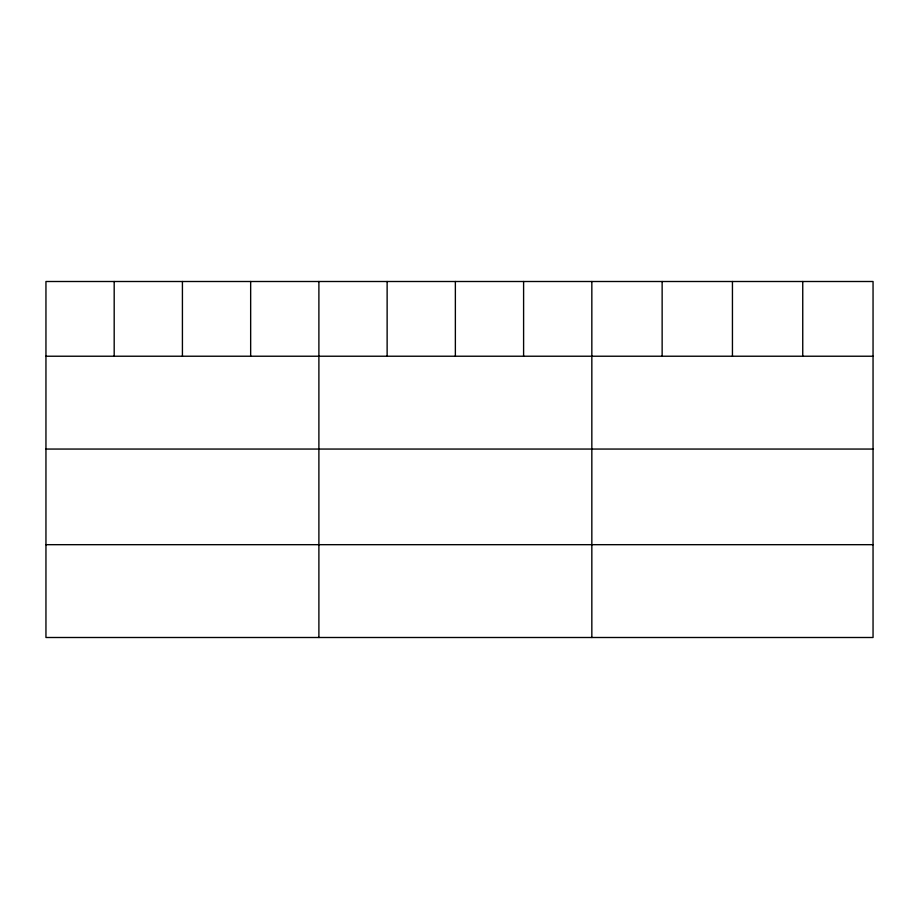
<?xml version="1.0" encoding="UTF-8"?>
<svg xmlns="http://www.w3.org/2000/svg" width="919" height="919" viewBox="0 0 919 919"><rect width="100%" height="100%" fill="white"/><g stroke="black" fill="none" stroke-linecap="round" stroke-linejoin="round"><path stroke-width="1.38" d="M873.05 356.227L873.05 637.499L45.95 637.499L45.95 281.501L873.05 281.501L873.05 356.227L45.95 356.227M45.95 449.058L873.05 449.058M45.95 544.68L873.05 544.68M802.746 281.501L802.746 356.227M732.443 281.501L732.443 356.227M662.139 281.501L662.139 356.227M591.836 281.501L591.836 637.499M523.6 281.501L523.6 356.227M455.364 281.501L455.364 356.227M387.129 281.501L387.129 356.227M318.893 281.501L318.893 637.499M250.657 281.501L250.657 356.227M182.422 281.501L182.422 356.227M114.186 281.501L114.186 356.227"/></g></svg>
